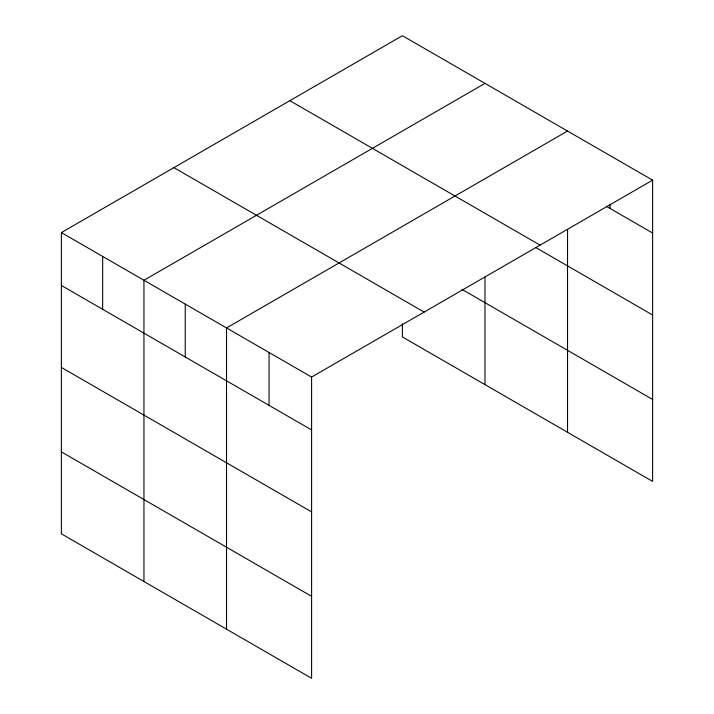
<?xml version="1.0" encoding="UTF-8"?>
<svg xmlns="http://www.w3.org/2000/svg" width="714" height="714" viewBox="0 0 714 714"><rect width="100%" height="100%" fill="white"/><g stroke="black" fill="none" stroke-linecap="round" stroke-linejoin="round"><path stroke-width="1.07" d="M652.623 180.169L311.599 377.054L311.599 678.3L61.377 533.831L61.377 232.594L402.401 35.7L652.623 180.169L652.623 481.406L402.401 336.946L402.401 323.656M484.976 83.377L143.951 280.263L143.951 581.508M567.55 131.046L226.525 327.94L226.525 629.186M606.302 206.301L652.623 233.041M289.866 100.674L540.087 245.143M535.866 247.588L652.623 315.008M461.931 289.349L652.623 399.447M173.913 167.62L424.134 312.08M61.377 232.594L311.599 377.054M61.377 285.466L311.599 429.935M61.377 367.433L311.599 511.893M61.377 451.873L311.599 596.342M610.086 204.079L610.086 208.488M567.55 229.337L567.55 432.291M484.976 277.103L484.976 384.614M269.062 352.493L269.062 405.373M185.238 304.102L185.238 356.982M102.664 256.424L102.664 309.305"/></g></svg>
